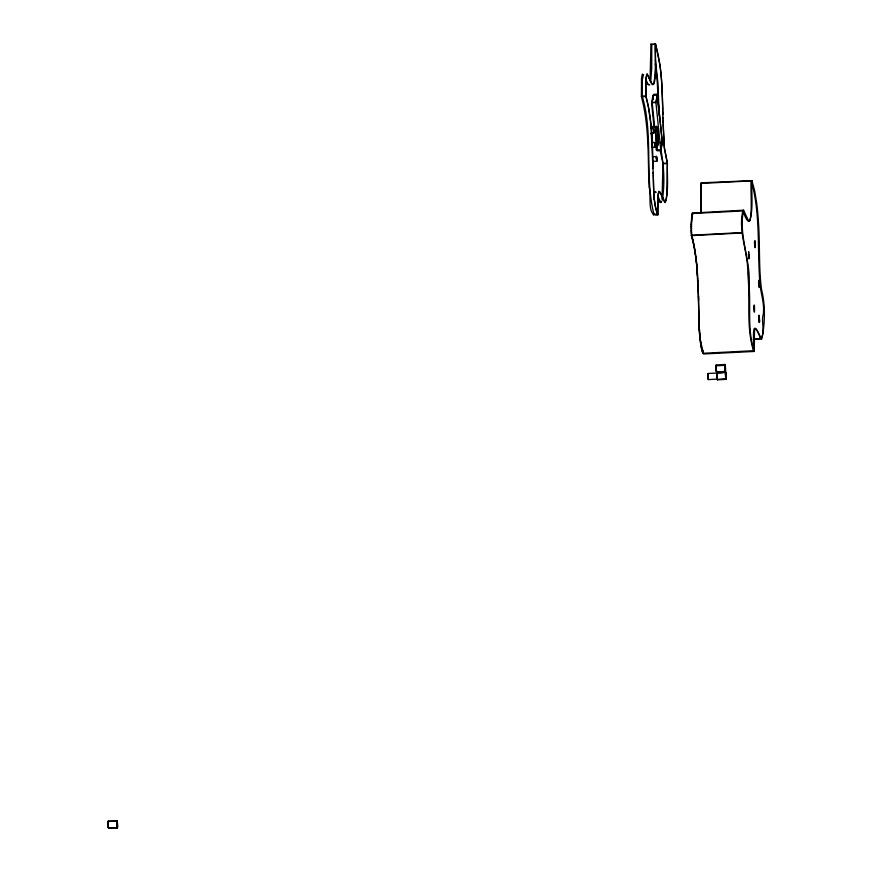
<?xml version="1.0" encoding="UTF-8"?>
<svg xmlns="http://www.w3.org/2000/svg" width="872" height="872" viewBox="0 0 872 872"><rect width="100%" height="100%" fill="white"/><g stroke="black" fill="none" stroke-linecap="round" stroke-linejoin="round"><path stroke-width="1.31" d="M701.241 196.2L701.241 193.889M650.032 80.791L650.959 43.949M691.278 226.546L691.3 224.464M701.241 197.334L701.241 198.413M691.452 226.24L691.463 225.041M108.03 823.386L108.27 821.435L117.197 821.075L108.248 821.086L108.052 824.531M116.75 822.95L116.979 820.639M715.945 366.85L715.988 367.45M716.719 374.426L717.351 379.81L726.082 379.375L726.245 378.35M725.439 373.979L725.493 375.036M725.526 369.499L725.526 370.894M726.343 377.445L726.3 376.846M701.077 194.369L700.805 210.577M701.23 200.179L701.241 199.481M691.463 224.747L691.747 216.627L692.641 213.498L742.889 210.948C755.305 245.054 749.735 183.512 751.25 180.907L701.077 183.436L700.805 213.204M701.208 202.195L701.219 201.203M653.52 129.841C653.619 124.315 654.414 135.912 653.553 130.92M654.97 144.054L655.09 143.03L655.493 144.959M655.417 145.657L655.341 147.412L655.046 145.624M656.398 158.039L656.507 156.273L656.801 158.377M691.278 224.54L691.703 215.689M701.208 202.86L700.914 213.073M116.761 822.732L116.772 821.391M716.719 374.197L716.762 375.243M724.708 366.578L724.937 364.485L725.264 365.793M759.545 320.438L759.577 321.245M691.42 222.393L691.452 227.145M717.198 373.238L716.806 375.549M715.988 366.818L715.999 365.673M725.45 373.543L725.493 374.807M725.493 373.946L725.46 373.336M726.3 377.489L726.311 378.285M653.902 130.015L653.662 128.805L653.52 130.375M655.417 145.82L655.297 146.681M656.398 157.876L656.518 157.015L656.79 158.214M656.845 159.805L656.747 160.644L656.463 159.456M691.518 222.153L691.921 216.365M726.322 378.088L726.3 376.628M758.749 316.907L758.978 315.566L759.359 317.059M654.044 199.132C654.36 197.661 653.749 189.333 656.311 192.222M724.937 364.485L716.206 364.932L715.988 367.679M725.504 373.565L725.722 372.399L726.005 373.194M758.749 316.721L758.956 315.217L759.207 316.078M759.567 321.441L759.523 319.087M700.652 213.259L700.816 210.512M655.406 43.72L655.384 44.112C654.807 57.389 656.954 71.33 653.379 84.257L652.736 84.529L651.351 82.862L647.079 73.651L645.847 79.668L645.858 96.443L648.408 107.103L650.915 124.707L653.215 173.91M663.08 120.282L664.279 146.79L667.429 163.119L666.753 195.524L665.936 200.418L664.737 201.835L659.897 191.775L658.785 191.273L657.782 198.467L657.771 214.152L654.054 214.338L654.033 213.651M117.567 827.048L117.567 825.435M716.784 373.826L717.002 372.845L725.722 372.399M724.708 365.401L724.708 367.014M725.515 373.39L725.711 372.061L725.984 373.053M117.535 826.787L117.546 827.365M716.795 373.663L716.98 372.497L725.711 372.061M717.58 378.906L717.362 379.451L726.223 378.612M724.752 365.662L724.741 365.085M726.267 378.197L726.267 378.775M759.512 321.354L759.338 322.171L759.054 321.539M653.193 160.96L653.052 161.582L652.692 160.11M653.575 196.549L654.12 192.843L655.079 192.156M716.392 371.603L716.762 371.069L716.773 371.646M725.493 371.21L725.515 368.823M759.501 321.506L759.359 322.52L758.967 321.06M662.055 198.969L662.982 163.337L660.344 151.477M716.054 365.815L725.177 365.346M716.74 371.363C714.887 373.641 726.55 373.162 725.46 370.916M691.692 215.766L691.888 214.49M653.542 130.746L653.858 133.198L653.956 130.898M655.504 145.482L655.079 142.289L654.97 144.229M656.453 159.293L656.736 161.396L656.845 159.282M748.645 256.433L748.536 254.308M754.596 242.896L754.716 245.065L754.651 242.917M108.793 827.942L117.349 827.964L117.556 824.749M117.491 827.19L116.99 826.482M725.45 371.036L724.948 370.328M650.643 82.48L651.7 68.681L651.755 44.516L655.482 44.33C661.75 65.662 662.11 88.127 662.796 110.177M654.033 126.996L651.558 102.776L652.986 95.364L657.433 95.146L662.251 142.256L660.823 149.657L656.376 149.886L655.962 145.842M654.632 126.604L652.158 102.384L653.706 94.361L657.423 94.165L662.382 142.605L660.834 150.627L657.117 150.812L656.562 145.439M660.834 150.627L655.886 102.198L657.423 94.165M657.433 95.146L656.006 102.547L651.558 102.776M656.376 149.886L657.096 146.18M653.956 133.045L650.959 133.111M656.845 161.244L653.139 161.342M691.867 214.567L692.368 212.975M662.349 200.135C665.02 182.695 663.908 165.113 660.562 147.891M652.681 156.611L653.041 157.352M748.481 254.286L748.983 258.886L748.667 251.692L748.601 256.455M753.92 307.402L754.029 309.571L753.964 307.413M692.248 214.937L692.804 214.294M108.706 827.909L117.306 827.604M661.543 201.334L660.965 202.544L659.646 202.25L657.532 197.791M758.673 282.779L758.782 284.948L758.716 282.768M717.013 373.042L707.922 373.499L707.748 376.66L708.228 379.593L717.34 379.135M708.271 379.582L707.966 373.51M649.782 85.075L648.179 84.682L645.683 79.014M108.575 828.04L108.27 826.928M717.34 379.462L717.046 378.666M661.576 201.857L660.006 200.985L657.902 196.145M692.357 213.051L743.576 210.185L747.849 219.406L749.233 221.063L749.876 220.79C753.452 207.863 751.304 193.922 751.882 180.646L754.651 190.75L756.58 202.348A39.949 4.491 87.1 0 1 758.346 220.823C760.166 243.746 758.509 266.897 761.572 289.722C765.572 305.701 765.017 322.858 761.91 338.859L753.234 339.502M743.576 210.185C737.995 235.135 751.163 260.346 749.026 285.809C750.966 307.467 747.064 330.673 754.378 351.449A46.489 5.232 87.1 0 1 754.269 346.424C754.956 335.731 752.34 317.245 761.278 339.099M742.889 210.948C737.767 231.516 748.383 252.477 747.762 273.481C750.629 299.009 745.8 325.91 753.495 350.686M648.932 84.486L647.613 84.224L646.185 81.532M717.351 379.81L717.024 378.513M108.597 828.389L108.291 827.103M650.937 44.33L655.384 44.112M643.482 74.567L642.239 79.941L642.206 96.193L645.923 96.007C651.994 118.2 652.365 141.417 653.03 164.263M643.525 74.872L642.326 74.098L641.509 78.251L641.411 96.661L645.858 96.443M652.158 102.384L655.886 102.198M652.311 127.268L656.027 127.083M650.948 128.446L653.499 128.315M651.929 142.681L654.959 142.528M660.028 142.365L662.251 142.256M659.897 142.736L662.382 142.605M656.235 145.079L657.859 144.992M651.711 147.357L655.428 147.172M652.67 156.698L656.387 156.513M662.982 163.337L667.429 163.119M663.636 163.773L667.353 163.576C667.026 176.46 668.857 189.834 665.412 202.326L664.78 202.566C655.842 180.711 658.458 199.198 657.771 209.89A46.489 5.232 87.1 0 0 657.88 214.915C646.261 217.444 651.798 193.094 649.051 187.229C647.852 156.993 649.335 126.157 641.411 96.661M751.882 180.646L701.001 182.826L701.066 194.445M691.485 236.018L691.398 235.222L741.701 232.573M691.409 234.001L691.442 235.614L742.355 232.977M755.087 338.674C768.188 341.584 760.526 321.278 763.174 315.075C765.006 303.609 760.362 293.003 759.806 281.7C757.245 248.139 760.624 213.651 751.25 180.907M703.497 353.988L754.378 351.449M716.566 371.897L725.264 371.45M760.515 338.401C750.585 313.124 754.335 341.737 753.55 350.718L703.377 353.258L703.355 352.56M716.206 364.932L716.522 365.804M725.275 371.799L724.872 369.75M716.98 372.497L717.22 373.456M726.038 379.015L725.602 376.889M726.049 379.364L725.809 378.383M108.248 821.086L108.553 822.22M117.317 827.953L116.848 825.261M657.75 214.839C652.747 202.184 653.869 186.227 653.106 172.394M655.275 146.681L655.057 145.766M657.673 214.043C653.226 202.936 653.847 187.731 653.248 175.218M703.312 353.193L701.459 347.645L700.107 338.216M653.967 214.25C644.223 176.199 653.706 134.517 642.206 96.193M716.522 372.213L716.086 369.543M703.181 352.43L700.336 340.189M702.952 353.378L701.448 348.255M649.062 77.935C644.332 65.585 646.152 94.797 645.923 96.007M649.237 78.382C658.48 104.095 654.512 42.238 655.482 44.33M667.353 163.576L664.344 148.316L663.069 124.118M702.102 351.013L702.407 352.016M701.077 183.436L701.459 184.679M701.48 185.54L701.164 184.504L701.175 185.398M691.529 235.113L693.752 244.258M655.482 43.654L660.082 65.814A39.949 4.491 87.1 0 1 661.848 84.279L662.971 114.701M691.954 236.083L691.485 233.685M692.106 236.672L692.815 239.462M691.463 235.549L693.992 246.286M692.859 239.658L693.6 242.95M759.207 315.784L759.392 317.266M693.774 243.789L695.038 251.398M701.099 346.533L701.426 348.32M693.949 244.683L695.584 255.115M725.221 365.205L725.319 366.142M725.798 378.655L725.744 378.067M716.293 371.527L716.108 369.761M117.262 821.359L117.36 822.296M694.003 246.209L695.823 257.861M726.027 372.933L726.136 374.11M701.088 346.609L700.423 342.26M655.33 59.906L657.946 83.036L659.188 116.118M726.049 373.107L726.114 373.903M717.013 378.764L716.904 377.554M695.148 251.561L695.878 257.382M655.275 63.678L655.635 66.032A39.949 4.491 87.1 0 1 657.401 84.508L658.371 107.91M758.956 321.288L758.836 319.828M725.7 378.132L725.624 377.107M716.98 378.568L716.828 376.65M117.349 821.882L117.469 823.342M108.248 827.157L107.997 823.986M725.341 365.935L725.406 366.97M724.904 370.36L724.806 369.096M116.946 826.514L116.837 825.032M108.215 826.95L108.128 825.697M695.823 256.303L696.575 263.507M700.412 342.336L699.529 333.584M696.009 257.774L696.292 260.172M725.362 366.142L725.428 367.188M700.238 339.971L700.063 337.813M695.834 257.796L696.51 263.889M696.347 260.663L696.554 262.625M758.869 320.645L758.847 320.046M726.169 373.935L726.18 374.535M699.791 336.875L700.096 339.764M652.986 95.364L653.401 99.408M696.608 263.115L696.739 265.055M700.042 337.595L699.954 336.734M700.009 337.965L699.791 334.924M726.191 374.175L726.202 374.764M696.761 264.587L696.804 265.84M654.981 145.929L654.905 144.741M696.848 265.589L696.946 267.399M696.521 263.813L697.502 276.173M699.867 336.527L699.366 328.69M696.935 266.57L697.077 268.958M759.458 317.572L759.468 318.149M725.569 377.02L725.548 376.203M716.849 377.456L716.839 376.878M697.066 268.053L697.273 271.301M654.97 145.722L655.003 145.134M699.769 334.695L699.693 333.725M758.803 319.926L758.705 318.117M726.234 374.655L726.343 376.715M724.774 369.205L724.687 367.646M716.054 369.641L715.967 368.355M697.273 270.538L697.382 272.871M699.606 333.42L699.486 331.742M653.989 129.993L654.033 130.746M725.482 367.341L725.548 368.638M697.077 269.928L698.461 300.382M117.524 823.495L117.589 824.541M116.804 825.108L116.728 823.8M697.458 273.023L697.644 276.795M699.3 330.019L699.518 333.66M699.529 331.436L699.42 329.54M726.278 375.167L726.322 375.952M716.784 376.704L716.73 375.658M656.889 158.442L656.943 159.958M697.753 277.492L697.731 278.364M697.807 278.484L698.592 298.845M725.493 375.995L725.46 375.222M697.916 280.457L697.971 281.449M699.322 329.049L699.235 325.834A41.191 4.633 87.1 0 1 699.104 322.062L699.082 321.343M699.355 328.406L699.279 326.804M699.093 326.106L699.279 330.096M699.246 326.139L699.017 319.13M656.42 158.759L656.311 158.214M654.981 144.774L654.883 144.229M653.531 130.56L653.422 129.514M716.01 368.376L715.945 367.581M698.287 288.883L698.276 288.392A64.615 7.27 87.1 0 0 698.156 285.471M698.33 289.842L698.363 290.812M698.941 321.594L699.082 326.183M698.516 296.055L698.559 297.45M699.05 320.264L699.072 320.983M691.572 234.285L691.387 228.726M656.409 158.573L656.311 157.963M655.406 145.112L655.504 145.733M654.981 144.589L654.883 143.978M698.81 316.7L698.919 321.67M691.333 230.426L691.398 234.078M703.257 352.528L703.224 350.849M698.494 297.526L698.625 300.23M698.995 317.997L698.963 319.337M698.527 299.009L698.897 313.778M724.719 367.461L724.665 366.654M698.93 318.117L698.875 315.61M691.529 232.671L691.518 232.039M116.717 823.048L116.761 823.615M698.908 314.192L698.952 316.1M698.472 300.306L698.581 306.094M698.701 311.5L698.799 316.776M662.818 111.638L663.047 122.789M698.592 306.018L698.788 311.685M691.354 232.355L691.289 226.469M662.938 117.328L662.96 118.723M653.052 165.691L653.106 168.492M691.496 230.971L691.485 230.393M116.761 823.386L116.706 822.808M701.186 186.292L701.208 188.494M691.474 229.238L691.376 226.273M691.463 228.638L691.452 227.439M701.23 191.884L701.241 193.486M652.703 142.692A9.886 1.112 87.1 0 1 652.005 132.838M652.125 128.762A9.886 1.112 87.1 0 1 653.139 126.941M653.433 215.133A46.489 5.232 87.1 0 1 653.39 213.651M652.016 142.245A9.156 1.025 87.1 0 1 651.831 140.85M651.406 134.953A9.156 1.025 87.1 0 1 651.373 133.122M651.526 128.805A9.156 1.025 87.1 0 1 652.648 128.489M753.789 306.639C754.683 322.368 754.912 299.009 753.789 306.639M754.476 242.133C755.37 257.872 755.588 234.503 754.476 242.133M758.553 282.005L759.174 287.368L758.814 280.152L758.553 282.005M655.744 130.746A9.886 1.112 87.1 0 0 657.39 145.907A9.886 1.112 87.1 0 0 657.706 131.454A9.886 1.112 87.1 0 0 655.744 130.746M655.831 131.138A9.156 1.025 87.1 0 0 657.357 145.177A9.156 1.025 87.1 0 0 657.652 131.792A9.156 1.025 87.1 0 0 655.831 131.138"/></g></svg>
